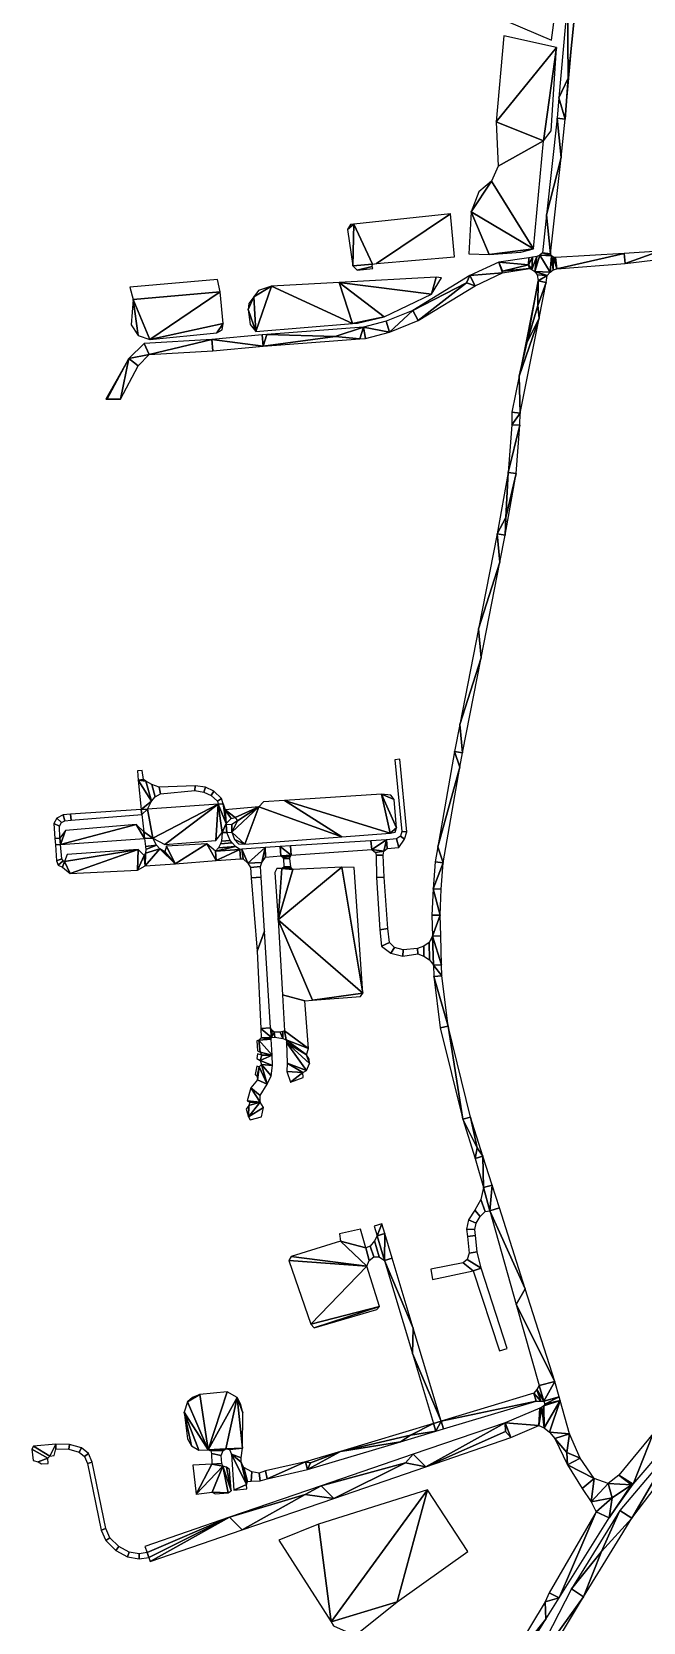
# Model space of a CAD drawing. Extents: x -30359 to 26190, y -30889 to 30041.
# Drawn here: x 896 to 2783, y -8122 to -3211 of the extents above; entities that cross this region are included whole.
import ezdxf

# ---------------------------------------------------------------- set-up
doc = ezdxf.new("R2010")
doc.units = 0

msp = doc.modelspace()

# ---------------------------------------------------------------- linework, layer by layer
at = {"layer": 'mg_to_dxf', "color": 251}
for points in [[(2384, -3020.16), (2362.13, -3178.16), (2500.13, -3237.16), (2524.63, -3050.16)], [(2549.5, -3116.16), (2523, -3415.16), (2551.75, -3354.16)], [(2568.75, -3182.16), (2549.5, -3116.16), (2551.75, -3354.16)], [(2568.75, -3182.16), (2551.75, -3354.16), (2542.25, -3481.16)], [(2329.75, -3489.16), (2329.75, -3489.16), (2515.25, -3260.16), (2353.38, -3224.16)], [(2475.63, -3548.16), (2475.63, -3548.16), (2515.25, -3260.16), (2329.75, -3489.16)], [(2475.63, -3548.16), (2475.63, -3548.16), (2499.38, -3517.16), (2515.25, -3260.16)], [(2551.75, -3354.16), (2523, -3415.16), (2542.25, -3481.16)], [(2542.25, -3481.16), (2523, -3415.16), (2517.38, -3478.16)], [(2517.38, -3478.16), (2485, -3776.16), (2529.5, -3599.16)], [(2542.25, -3481.16), (2517.38, -3478.16), (2529.5, -3599.16)], [(2475.63, -3548.16), (2329.75, -3489.16), (2335.13, -3626.16)], [(2445, -3881.16), (2475.63, -3548.16), (2335.13, -3626.16), (2315, -3672.16)], [(2485, -3776.16), (2497.13, -3897.16), (2529.5, -3599.16)], [(2315, -3672.16), (2315, -3672.16), (2252.25, -3767.16), (2445, -3881.16)], [(2315, -3672.16), (2315, -3672.16), (2275.75, -3705.16), (2252.25, -3767.16)], [(2188.38, -3773.16), (1890.25, -3805.16), (1947.38, -3929.16), (1959.38, -3927.16)], [(1959.38, -3927.16), (2200.88, -3906.16), (2188.38, -3773.16)], [(2308.13, -3899.16), (2308.13, -3899.16), (2252.25, -3767.16), (2244.75, -3897.16)], [(2445, -3881.16), (2445, -3881.16), (2252.25, -3767.16), (2308.13, -3899.16)], [(2485, -3776.16), (2472.25, -3894.16), (2497.13, -3897.16)], [(1886.88, -3934.16), (1886.88, -3934.16), (1890.25, -3805.16), (1870.63, -3821.16)], [(1870.63, -3821.16), (1870.63, -3821.16), (1890.25, -3805.16), (1879.5, -3806.16)], [(1947.38, -3929.16), (1947.38, -3929.16), (1890.25, -3805.16), (1886.88, -3934.16)], [(2247.88, -3964.16), (2348.5, -3955.16), (2337.63, -3922.16)], [(2405.25, -3891.16), (2405.25, -3891.16), (2445, -3881.16), (2308.13, -3899.16)], [(2337.63, -3922.16), (2429, -3931.16), (2429.75, -3909.16)], [(2348.5, -3955.16), (2349.13, -3950.16), (2337.63, -3922.16)], [(2349.13, -3950.16), (2429, -3931.16), (2337.63, -3922.16)], [(2429, -3931.16), (2439.63, -3945.16), (2441.25, -3907.16)], [(2441.25, -3907.16), (2429.75, -3909.16), (2429, -3931.16)], [(2454.5, -3905.16), (2439.63, -3945.16), (2449.13, -3951.16)], [(2441.25, -3907.16), (2439.63, -3945.16), (2454.5, -3905.16)], [(2464, -3901.16), (2449.13, -3951.16), (2496, -3953.16)], [(2464, -3901.16), (2454.5, -3905.16), (2449.13, -3951.16)], [(2472.25, -3894.16), (2464, -3901.16), (2500, -3903.16)], [(2500, -3903.16), (2464, -3901.16), (2496, -3953.16)], [(2497.13, -3897.16), (2472.25, -3894.16), (2500, -3903.16)], [(2496, -3953.16), (2505.63, -3946.16), (2500, -3903.16)], [(2505.63, -3946.16), (2506.75, -3907.16), (2500, -3903.16)], [(2516.75, -3943.16), (2506.75, -3907.16), (2505.63, -3946.16)], [(2512.88, -3908.16), (2506.75, -3907.16), (2516.75, -3943.16)], [(2512.88, -3908.16), (2516.75, -3943.16), (2724.63, -3896.16)], [(2727.88, -3927.16), (2724.63, -3896.16), (2516.75, -3943.16)], [(2833.88, -3888.16), (2724.63, -3896.16), (2727.88, -3927.16)], [(2838.88, -3913.16), (2833.88, -3888.16), (2727.88, -3927.16)], [(1476.88, -4014.16), (1469.13, -3976.16), (1198.25, -4000.16), (1208.5, -4038.16)], [(1845, -3985.16), (1845, -3985.16), (2129.25, -4021.16), (2144.38, -3969.16)], [(1946.5, -3936.16), (1947.38, -3929.16), (1886.88, -3934.16), (1899.63, -3947.16)], [(1899.63, -3947.16), (1949, -3942.16), (1946.5, -3936.16)], [(2072.5, -4072.16), (2238.13, -3986.16), (2247.88, -3964.16)], [(2144.38, -3969.16), (2144.38, -3969.16), (2129.25, -4021.16), (2160.38, -3971.16)], [(2238.13, -3986.16), (2264.63, -3995.16), (2247.88, -3964.16)], [(2264.63, -3995.16), (2348.5, -3955.16), (2247.88, -3964.16)], [(2348.5, -3955.16), (2432.13, -3942.16), (2349.13, -3950.16)], [(2349.13, -3950.16), (2432.13, -3942.16), (2429, -3931.16)], [(2429, -3931.16), (2432.13, -3942.16), (2439.63, -3945.16)], [(2496, -3953.16), (2449.13, -3951.16), (2487, -3964.16)], [(2449.13, -3951.16), (2455.63, -3962.16), (2487, -3964.16)], [(2487, -3964.16), (2455.63, -3962.16), (2459.38, -3980.16)], [(2487, -3964.16), (2459.38, -3980.16), (2484, -3985.16)], [(1476.88, -4014.16), (1476.88, -4014.16), (1208.5, -4038.16), (1260, -4161.16)], [(1476.88, -4014.16), (1476.88, -4014.16), (1260, -4161.16), (1486.88, -4112.16)], [(1586.88, -4136.16), (1586.88, -4136.16), (1635.25, -3997.16), (1580.75, -4029.16)], [(1580.75, -4029.16), (1580.75, -4029.16), (1635.25, -3997.16), (1595.88, -4010.16)], [(1885.75, -4112.16), (1885.75, -4112.16), (1635.25, -3997.16), (1586.88, -4136.16)], [(1845, -3985.16), (1845, -3985.16), (1635.25, -3997.16), (1885.75, -4112.16)], [(1845, -3985.16), (1845, -3985.16), (1983, -4091.16), (2129.25, -4021.16)], [(1885.75, -4112.16), (1885.75, -4112.16), (1983, -4091.16), (1845, -3985.16)], [(2072.5, -4072.16), (2088.38, -4103.16), (2238.13, -3986.16)], [(2238.13, -3986.16), (2088.38, -4103.16), (2264.63, -3995.16)], [(2459.38, -3980.16), (2400.5, -4274.16), (2423.5, -4171.16)], [(2459.38, -3980.16), (2423.5, -4171.16), (2458.38, -4056.16)], [(2459.38, -3980.16), (2458.38, -4056.16), (2484, -3985.16)], [(2484, -3985.16), (2458.38, -4056.16), (2462, -4095.16)], [(1208.5, -4038.16), (1208.5, -4038.16), (1202.13, -4116.16), (1223.75, -4149.16)], [(1208.5, -4038.16), (1208.5, -4038.16), (1223.75, -4149.16), (1260, -4161.16)], [(1586.88, -4136.16), (1586.88, -4136.16), (1580.75, -4029.16), (1563.63, -4069.16)], [(1563.63, -4069.16), (1563.63, -4069.16), (1580.75, -4029.16), (1565.75, -4050.16)], [(1569.63, -4115.16), (1569.63, -4115.16), (1586.88, -4136.16), (1563.63, -4069.16)], [(1989.5, -4105.16), (2000.38, -4139.16), (2072.5, -4072.16)], [(2000.38, -4139.16), (2088.38, -4103.16), (2072.5, -4072.16)], [(2458.38, -4056.16), (2423.5, -4171.16), (2462, -4095.16)], [(1486.88, -4112.16), (1486.88, -4112.16), (1260, -4161.16), (1466.75, -4141.16)], [(1486.88, -4112.16), (1486.88, -4112.16), (1466.75, -4141.16), (1483.13, -4131.16)], [(1919.88, -4123.16), (1620.88, -4146.16), (1831.75, -4152.16)], [(1919.88, -4123.16), (1831.75, -4152.16), (1908.75, -4159.16)], [(1885.75, -4112.16), (1885.75, -4112.16), (1901, -4111.16), (1983, -4091.16)], [(1925.5, -4158.16), (1919.88, -4123.16), (1908.75, -4159.16)], [(1919.88, -4123.16), (2000.38, -4139.16), (1989.5, -4105.16)], [(1919.88, -4123.16), (1925.5, -4158.16), (2000.38, -4139.16)], [(2423.5, -4171.16), (2400.5, -4274.16), (2462, -4095.16)], [(2400.5, -4274.16), (2403.13, -4389.16), (2462, -4095.16)], [(1195.5, -4220.16), (1258.13, -4208.16), (1243, -4174.16)], [(1258.13, -4208.16), (1451.25, -4161.16), (1243, -4174.16)], [(1451.25, -4161.16), (1258.13, -4208.16), (1454, -4196.16)], [(1609.75, -4182.16), (1606.75, -4147.16), (1451.25, -4161.16)], [(1451.25, -4161.16), (1454, -4196.16), (1609.75, -4182.16)], [(1620.88, -4146.16), (1606.75, -4147.16), (1609.75, -4182.16)], [(1831.75, -4152.16), (1620.88, -4146.16), (1609.75, -4182.16)], [(1908.75, -4159.16), (1831.75, -4152.16), (1609.75, -4182.16)], [(1124.13, -4345.16), (1128.75, -4344.16), (1195.5, -4220.16)], [(1128.75, -4344.16), (1169.38, -4345.16), (1195.5, -4220.16)], [(1195.5, -4220.16), (1169.38, -4345.16), (1224, -4242.16)], [(1195.5, -4220.16), (1224, -4242.16), (1258.13, -4208.16)], [(2400.5, -4274.16), (2378.13, -4386.16), (2403.13, -4389.16)], [(1124.13, -4345.16), (1169.38, -4345.16), (1128.75, -4344.16)], [(2378.13, -4386.16), (2377.63, -4425.16), (2403.13, -4389.16)], [(2377.63, -4425.16), (2402.63, -4426.16), (2403.13, -4389.16)], [(2377.63, -4425.16), (2366.38, -4572.16), (2402.63, -4426.16)], [(2391.25, -4575.16), (2402.63, -4426.16), (2366.38, -4572.16)], [(2358.63, -4711.16), (2366.38, -4572.16), (2332.5, -4761.16)], [(2357.13, -4765.16), (2391.25, -4575.16), (2358.63, -4711.16)], [(2391.25, -4575.16), (2366.38, -4572.16), (2358.63, -4711.16)], [(2357.13, -4765.16), (2358.63, -4711.16), (2332.5, -4761.16)], [(2332.5, -4761.16), (2274.75, -5055.16), (2340.5, -4849.16)], [(2357.13, -4765.16), (2332.5, -4761.16), (2340.5, -4849.16)], [(2274.75, -5055.16), (2282.75, -5144.16), (2340.5, -4849.16)], [(2216.88, -5350.16), (2282.75, -5144.16), (2274.75, -5055.16)], [(2282.75, -5144.16), (2216.88, -5350.16), (2225, -5438.16)], [(2225, -5438.16), (2216.88, -5350.16), (2200.5, -5433.16)], [(2217.38, -5482.16), (2200.5, -5433.16), (2149, -5728.16)], [(2200.5, -5433.16), (2217.38, -5482.16), (2225, -5438.16)], [(1221.45, -5493.18), (1224.38, -5522.16), (1240.38, -5520.16), (1236.63, -5492.16)], [(2038, -5680.16), (2053.25, -5681.16), (2031.88, -5457.16), (2016.88, -5459.16)], [(2149, -5728.16), (2165.88, -5777.16), (2217.38, -5482.16)], [(1247.63, -5525.16), (1247.63, -5525.16), (1240.38, -5520.16), (1224.38, -5522.16)], [(1265, -5587.16), (1265, -5587.16), (1224.38, -5522.16), (1233.25, -5612.16)], [(1247.63, -5525.16), (1247.63, -5525.16), (1224.38, -5522.16), (1265, -5587.16)], [(1266.63, -5535.16), (1247.63, -5525.16), (1265, -5587.16), (1276.5, -5573.16)], [(1276.5, -5573.16), (1292.5, -5564.16), (1289, -5544.16), (1266.63, -5535.16)], [(1399.38, -5554.16), (1400.25, -5539.16), (1289, -5544.16), (1292.5, -5564.16)], [(1427.13, -5559.16), (1431.5, -5544.16), (1400.25, -5539.16), (1399.38, -5554.16)], [(1449.25, -5569.16), (1457.75, -5556.16), (1431.5, -5544.16), (1427.13, -5559.16)], [(1265, -5587.16), (1265, -5587.16), (1233.25, -5612.16), (1253.13, -5611.16)], [(1471, -5596.16), (1471, -5596.16), (1253.13, -5611.16), (1268.88, -5701.16)], [(1471, -5596.16), (1471, -5596.16), (1268.88, -5701.16), (1306.25, -5721.16)], [(1464, -5708.16), (1464, -5708.16), (1471, -5596.16), (1306.25, -5721.16)], [(1468.5, -5587.16), (1481.75, -5579.16), (1457.75, -5556.16), (1449.25, -5569.16)], [(1483.13, -5684.16), (1483.13, -5684.16), (1471, -5596.16), (1464, -5708.16)], [(1468.5, -5587.16), (1471, -5596.16), (1486.38, -5595.16), (1481.75, -5579.16)], [(1495.75, -5656.16), (1495.75, -5656.16), (1486.38, -5595.16), (1471, -5596.16)], [(1495.75, -5656.16), (1495.75, -5656.16), (1471, -5596.16), (1483.13, -5684.16)], [(1492.13, -5614.16), (1492.13, -5614.16), (1486.38, -5595.16), (1495.75, -5656.16)], [(1492.13, -5614.16), (1492.13, -5614.16), (1490.75, -5609.16), (1486.38, -5595.16)], [(1852.5, -5697.16), (1675.5, -5585.16), (1611, -5589.16), (1596.75, -5604.16)], [(1675.5, -5585.16), (1675.5, -5585.16), (2002.38, -5686.16), (1974.75, -5565.16)], [(1852.5, -5697.16), (1852.5, -5697.16), (2002.38, -5686.16), (1675.5, -5585.16)], [(1974.75, -5565.16), (1974.75, -5565.16), (2014.25, -5582.16), (2003.63, -5568.16)], [(1974.75, -5565.16), (1974.75, -5565.16), (2021.5, -5669.16), (2014.25, -5582.16)], [(1974.75, -5565.16), (1974.75, -5565.16), (2002.38, -5686.16), (2021.5, -5669.16)], [(964.13, -5656.16), (980.88, -5664.16), (987, -5653.16), (973.38, -5639.16)], [(992.75, -5629.16), (973.38, -5639.16), (987, -5653.16), (997.38, -5647.16)], [(997.38, -5647.16), (1016.63, -5645.16), (1015.13, -5627.16), (992.75, -5629.16)], [(1016.63, -5645.16), (1235.13, -5628.16), (1233.25, -5612.16), (1015.13, -5627.16)], [(1253.13, -5611.16), (1233.25, -5612.16), (1235.13, -5628.16)], [(1253.13, -5611.16), (1235.13, -5628.16), (1241.25, -5681.16), (1268.88, -5701.16)], [(1492.13, -5614.16), (1523.5, -5637.16), (1596.75, -5604.16)], [(1510.88, -5640.16), (1492.13, -5614.16), (1495.75, -5656.16)], [(1523.5, -5637.16), (1492.13, -5614.16), (1510.88, -5640.16)], [(1596.75, -5604.16), (1596.75, -5604.16), (1513.5, -5682.16), (1553.5, -5720.16)], [(1596.75, -5604.16), (1596.75, -5604.16), (1530.38, -5648.16), (1513.5, -5682.16)], [(1523.5, -5637.16), (1530.38, -5648.16), (1596.75, -5604.16)], [(1553.5, -5720.16), (1852.5, -5697.16), (1596.75, -5604.16)], [(967.13, -5702.16), (982.63, -5701.16), (980.88, -5664.16), (964.13, -5656.16)], [(984.25, -5721.16), (984.25, -5721.16), (999.38, -5677.16), (982.63, -5701.16)], [(984.25, -5721.16), (984.25, -5721.16), (1217.63, -5659.16), (999.38, -5677.16)], [(1243.75, -5702.16), (1243.75, -5702.16), (1217.63, -5659.16), (984.25, -5721.16)], [(1243.75, -5702.16), (1243.75, -5702.16), (1241.25, -5681.16), (1217.63, -5659.16)], [(1268.88, -5701.16), (1241.25, -5681.16), (1243.75, -5702.16)], [(1481.5, -5710.16), (1508.13, -5708.16), (1498.13, -5683.16), (1483.13, -5684.16)], [(1483.13, -5684.16), (1498.13, -5683.16), (1496.13, -5660.16), (1495.75, -5656.16)], [(1513.5, -5682.16), (1512.75, -5659.16), (1496.13, -5660.16), (1498.13, -5683.16)], [(1513.5, -5682.16), (1530.38, -5648.16), (1512.75, -5659.16)], [(1553.5, -5720.16), (1553.5, -5720.16), (1513.5, -5682.16), (1521.63, -5705.16)], [(2021.5, -5669.16), (2021.5, -5669.16), (2002.38, -5686.16), (2017.63, -5682.16)], [(2022, -5703.16), (2028.38, -5730.16), (2046.38, -5704.16), (2033.5, -5695.16)], [(2033.5, -5695.16), (2046.38, -5704.16), (2053.25, -5681.16), (2038, -5680.16)], [(982.63, -5701.16), (967.13, -5702.16), (968.63, -5722.16), (984.25, -5721.16)], [(988, -5765.16), (984.25, -5721.16), (968.63, -5722.16), (972.13, -5771.16)], [(996.63, -5773.16), (996.63, -5773.16), (1224.5, -5736.16), (1005.25, -5751.16)], [(1014, -5810.16), (1014, -5810.16), (1224.5, -5736.16), (996.63, -5773.16)], [(1014, -5810.16), (1014, -5810.16), (1221.63, -5800.16), (1224.5, -5736.16)], [(1221.63, -5800.16), (1221.63, -5800.16), (1243, -5755.16), (1224.5, -5736.16)], [(1246.75, -5727.16), (1280.38, -5723.16), (1268.88, -5701.16), (1243.75, -5702.16)], [(1290.63, -5734.16), (1290.63, -5734.16), (1245.63, -5786.16), (1338.5, -5780.16)], [(1246.88, -5747.16), (1246.88, -5747.16), (1245.63, -5786.16), (1290.63, -5734.16)], [(1246.75, -5727.16), (1247.75, -5736.16), (1280.38, -5723.16)], [(1290.63, -5734.16), (1280.38, -5723.16), (1247.75, -5736.16), (1246.88, -5747.16)], [(1290.63, -5734.16), (1290.63, -5734.16), (1338.5, -5780.16), (1306.25, -5743.16)], [(1338.5, -5780.16), (1338.5, -5780.16), (1311.75, -5726.16), (1306.25, -5743.16)], [(1338.5, -5780.16), (1338.5, -5780.16), (1436.13, -5718.16), (1311.75, -5726.16)], [(1464.88, -5770.16), (1464.88, -5770.16), (1436.13, -5718.16), (1338.5, -5780.16)], [(1464.88, -5770.16), (1464.88, -5770.16), (1462.25, -5741.16), (1436.13, -5718.16)], [(1525, -5727.16), (1525, -5727.16), (1462.25, -5741.16), (1537.75, -5736.16)], [(1525, -5727.16), (1525, -5727.16), (1471.63, -5731.16), (1462.25, -5741.16)], [(1537.75, -5736.16), (1537.75, -5736.16), (1462.25, -5741.16), (1464.88, -5770.16)], [(1537.75, -5736.16), (1537.75, -5736.16), (1464.88, -5770.16), (1540.38, -5765.16)], [(1471.63, -5731.16), (1525, -5727.16), (1514.63, -5715.16), (1478.13, -5718.16)], [(1478.13, -5718.16), (1514.63, -5715.16), (1508.13, -5708.16), (1481.5, -5710.16)], [(1553.5, -5720.16), (1553.5, -5720.16), (1521.63, -5705.16), (1533.88, -5718.16)], [(1540.38, -5765.16), (1547.75, -5765.16), (1544.38, -5735.16), (1537.75, -5736.16)], [(1562.75, -5778.16), (1562.75, -5778.16), (1616.5, -5730.16), (1544.38, -5735.16)], [(1562.75, -5778.16), (1562.75, -5778.16), (1544.38, -5735.16), (1547.75, -5765.16)], [(1606, -5776.16), (1606, -5776.16), (1616.5, -5730.16), (1562.75, -5778.16)], [(1606, -5776.16), (1606, -5776.16), (1617.38, -5760.16), (1616.5, -5730.16)], [(1664.5, -5756.16), (1662.13, -5727.16), (1616.5, -5730.16), (1617.38, -5760.16)], [(1662.13, -5727.16), (1662.13, -5727.16), (1696.38, -5754.16), (1693.88, -5725.16)], [(1664.5, -5756.16), (1664.5, -5756.16), (1696.38, -5754.16), (1662.13, -5727.16)], [(1945.5, -5736.16), (1942.5, -5709.16), (1693.88, -5725.16), (1696.38, -5754.16)], [(1945.5, -5736.16), (1945.5, -5736.16), (1990.38, -5706.16), (1942.5, -5709.16)], [(1982.75, -5741.16), (1982.75, -5741.16), (1990.38, -5706.16), (1945.5, -5736.16)], [(1956.75, -5745.16), (1982.75, -5741.16), (1945.5, -5736.16)], [(1980, -5753.16), (1982.75, -5741.16), (1956.75, -5745.16), (1959.25, -5754.16)], [(1982.75, -5741.16), (1982.75, -5741.16), (1992.25, -5733.16), (1990.38, -5706.16)], [(2022, -5703.16), (1990.38, -5706.16), (1992.25, -5733.16), (2028.38, -5730.16)], [(2141, -5774.16), (2165.88, -5777.16), (2149, -5728.16)], [(992.25, -5771.16), (988, -5765.16), (972.13, -5771.16), (977.5, -5784.16)], [(992.25, -5771.16), (977.5, -5784.16), (990.63, -5791.16), (996.63, -5773.16)], [(1014, -5810.16), (996.63, -5773.16), (990.63, -5791.16)], [(1221.63, -5800.16), (1221.63, -5800.16), (1245.63, -5786.16), (1243, -5755.16)], [(1246.88, -5747.16), (1246.88, -5747.16), (1243, -5755.16), (1245.63, -5786.16)], [(1562.75, -5778.16), (1570.38, -5792.16), (1601.63, -5789.16), (1606, -5776.16)], [(1603.63, -5821.16), (1601.63, -5789.16), (1570.38, -5792.16), (1573.25, -5823.16)], [(1701.63, -5798.16), (1701.63, -5798.16), (1656.5, -5953.16), (1852.63, -5791.16)], [(1656.5, -5953.16), (1656.5, -5953.16), (1917.25, -6180.16), (1852.63, -5791.16)], [(1664.5, -5756.16), (1664.5, -5756.16), (1670.63, -5760.16), (1696.38, -5754.16)], [(1701.63, -5798.16), (1697.5, -5794.16), (1673, -5792.16), (1667.75, -5795.16)], [(1693, -5759.16), (1696.38, -5754.16), (1670.63, -5760.16), (1671.25, -5761.16)], [(1672.38, -5765.16), (1671.25, -5761.16), (1670.63, -5760.16)], [(1692.13, -5764.16), (1693, -5759.16), (1671.25, -5761.16), (1672.38, -5765.16)], [(1692.13, -5764.16), (1672.38, -5765.16), (1674, -5788.16), (1695, -5790.16)], [(1695, -5790.16), (1674, -5788.16), (1673, -5792.16), (1697.5, -5794.16)], [(1852.63, -5791.16), (1852.63, -5791.16), (1917.25, -6180.16), (1891.13, -5792.16)], [(1959.25, -5754.16), (1959.75, -5822.16), (1983.75, -5821.16), (1980, -5753.16)], [(2141, -5774.16), (2134.38, -5857.16), (2165.88, -5777.16)], [(2165.88, -5777.16), (2134.38, -5857.16), (2159.38, -5858.16)], [(1573.25, -5823.16), (1591.63, -6050.16), (1614, -5988.16), (1603.63, -5821.16)], [(1667.75, -5795.16), (1651.88, -5795.16), (1646.25, -5807.16), (1656.5, -5953.16)], [(1701.63, -5798.16), (1667.75, -5795.16), (1656.5, -5953.16)], [(1959.75, -5822.16), (1970.25, -5984.16), (1995, -5980.16), (1983.75, -5821.16)], [(2134.38, -5857.16), (2131.13, -5939.16), (2156.13, -5939.16)], [(2134.38, -5857.16), (2156.13, -5939.16), (2159.38, -5858.16)], [(2133.13, -6004.16), (2156.13, -5939.16), (2131.13, -5939.16)], [(2156.13, -5939.16), (2133.13, -6004.16), (2158.13, -6003.16)], [(1591.63, -6050.16), (1602.25, -6289.16), (1632.63, -6287.16), (1614, -5988.16)], [(1656.5, -5953.16), (1656.5, -5953.16), (1762.14, -6201.37), (1917.25, -6180.16)], [(1656.5, -5953.16), (1669.75, -6185.16), (1738.5, -6203.16), (1762.14, -6201.37)], [(2000.13, -6023.16), (1995, -5980.16), (1970.25, -5984.16), (1975.38, -6035.16)], [(2003.88, -6056.16), (2015.63, -6039.16), (2000.13, -6023.16), (1975.38, -6035.16)], [(2015.63, -6039.16), (2003.88, -6056.16), (2041.38, -6065.16), (2041.88, -6046.16)], [(2105.88, -6035.16), (2086.63, -6042.16), (2087.38, -6058.16), (2106, -6065.16)], [(2123.63, -6077.16), (2122.13, -6023.16), (2105.88, -6035.16), (2106, -6065.16)], [(2136, -6093.16), (2133.13, -6004.16), (2122.13, -6023.16), (2123.63, -6077.16)], [(2161, -6092.16), (2158.13, -6003.16), (2133.13, -6004.16)], [(2133.13, -6004.16), (2136, -6093.16), (2161, -6092.16)], [(2041.88, -6046.16), (2041.38, -6065.16), (2087.38, -6058.16), (2086.63, -6042.16)], [(2162, -6126.16), (2161, -6092.16), (2136, -6093.16)], [(2136, -6093.16), (2137.13, -6128.16), (2162, -6126.16)], [(2137.13, -6128.16), (2181.25, -6282.16), (2162, -6126.16)], [(2137.13, -6128.16), (2156.5, -6287.16), (2181.25, -6282.16)], [(1676.25, -6296.16), (1750.13, -6350.16), (1738.5, -6203.16), (1669.75, -6185.16)], [(1917.25, -6180.16), (1917.25, -6180.16), (1762.14, -6201.37), (1910, -6190.16)], [(2156.5, -6287.16), (2226.25, -6569.16), (2181.25, -6282.16)], [(2250.38, -6563.16), (2181.25, -6282.16), (2226.25, -6569.16)], [(1592.11, -6358.16), (1601.13, -6362.16), (1596.88, -6325.16), (1590.36, -6327.16)], [(1634.75, -6322.16), (1634.75, -6322.16), (1603.63, -6318.16), (1596.88, -6325.16)], [(1634.75, -6322.16), (1634.75, -6322.16), (1596.88, -6325.16), (1637.88, -6371.16)], [(1637.88, -6371.16), (1637.88, -6371.16), (1596.88, -6325.16), (1601.13, -6362.16)], [(1632.63, -6287.16), (1632.63, -6287.16), (1602.25, -6289.16), (1635.36, -6316.7)], [(1602.25, -6289.16), (1602.25, -6289.16), (1603.63, -6318.16), (1635.36, -6316.7)], [(1635.36, -6316.7), (1635.36, -6316.7), (1603.63, -6318.16), (1634.75, -6322.16)], [(1632.63, -6287.16), (1632.63, -6287.16), (1635.36, -6316.7), (1637.75, -6295.16)], [(1637.75, -6295.16), (1635.36, -6316.7), (1635.36, -6316.7), (1643.5, -6300.16)], [(1643.5, -6300.16), (1635.36, -6316.7), (1646.13, -6316.16)], [(1646.13, -6316.16), (1671, -6320.16), (1662.63, -6300.16), (1643.5, -6300.16)], [(1670.25, -6298.16), (1662.63, -6300.16), (1671, -6320.16)], [(1676.25, -6296.16), (1670.25, -6298.16), (1671, -6320.16), (1680.74, -6323.65)], [(1680.74, -6323.65), (1680.74, -6323.65), (1750.13, -6350.16), (1676.25, -6296.16)], [(1680.74, -6323.65), (1680.74, -6323.65), (1743.5, -6370.16), (1750.13, -6350.16)], [(1680.74, -6323.65), (1680.74, -6323.65), (1682.13, -6332.16), (1743.5, -6370.16)], [(1682.13, -6332.16), (1682.13, -6332.16), (1752.88, -6397.16), (1743.5, -6370.16)], [(1682.13, -6332.16), (1682.13, -6332.16), (1744, -6418.16), (1752.88, -6397.16)], [(1683.88, -6396.16), (1683.88, -6396.16), (1744, -6418.16), (1682.13, -6332.16)], [(1590.63, -6381.16), (1600.88, -6388.16), (1606.25, -6371.16), (1592.63, -6367.16)], [(1637.88, -6371.16), (1637.88, -6371.16), (1600.88, -6388.16), (1639.13, -6403.16)], [(1637.88, -6371.16), (1637.88, -6371.16), (1606.25, -6371.16), (1600.88, -6388.16)], [(1601.13, -6362.16), (1606.25, -6371.16), (1637.88, -6371.16)], [(1743.5, -6370.16), (1743.5, -6370.16), (1752.88, -6397.16), (1751.63, -6383.16)], [(1585.38, -6431.16), (1591, -6437.16), (1598, -6407.16), (1590, -6405.16)], [(1592.88, -6447.16), (1592.88, -6447.16), (1598, -6407.16), (1591, -6437.16)], [(1622.13, -6461.16), (1622.13, -6461.16), (1598, -6407.16), (1592.88, -6447.16)], [(1622.13, -6461.16), (1622.13, -6461.16), (1605, -6400.16), (1598, -6407.16)], [(1639.13, -6403.16), (1639.13, -6403.16), (1600.88, -6388.16), (1605, -6400.16)], [(1635, -6435.16), (1635, -6435.16), (1605, -6400.16), (1622.13, -6461.16)], [(1635, -6435.16), (1635, -6435.16), (1639.13, -6403.16), (1605, -6400.16)], [(1682.75, -6422.16), (1682.75, -6422.16), (1731.88, -6425.16), (1683.88, -6396.16)], [(1694.38, -6454.16), (1694.38, -6454.16), (1731.88, -6425.16), (1682.75, -6422.16)], [(1683.88, -6396.16), (1683.88, -6396.16), (1731.88, -6425.16), (1744, -6418.16)], [(1694.38, -6454.16), (1694.38, -6454.16), (1733.25, -6440.16), (1731.88, -6425.16)], [(1561, -6512.16), (1561, -6512.16), (1600.5, -6516.16), (1571.63, -6472.16)], [(1592.88, -6447.16), (1571.63, -6472.16), (1600.88, -6496.16), (1622.13, -6461.16)], [(1571.63, -6472.16), (1571.63, -6472.16), (1600.5, -6516.16), (1600.88, -6496.16)], [(1565.75, -6527.16), (1565.75, -6527.16), (1557.63, -6538.16), (1565, -6562.16)], [(1561, -6512.16), (1561, -6512.16), (1569, -6516.16), (1600.5, -6516.16)], [(1600.5, -6516.16), (1600.5, -6516.16), (1565, -6562.16), (1610.5, -6533.16)], [(1565.75, -6527.16), (1565.75, -6527.16), (1565, -6562.16), (1600.5, -6516.16)], [(1569, -6516.16), (1565.75, -6527.16), (1600.5, -6516.16)], [(1565, -6562.16), (1569.75, -6571.16), (1604.5, -6562.16), (1610.5, -6533.16)], [(2271, -6657.16), (2250.38, -6563.16), (2226.25, -6569.16)], [(2271, -6657.16), (2226.25, -6569.16), (2264.13, -6690.16)], [(2288, -6683.16), (2250.38, -6563.16), (2271, -6657.16)], [(2288, -6683.16), (2271, -6657.16), (2264.13, -6690.16)], [(2264.13, -6690.16), (2289.75, -6780.16), (2288, -6683.16)], [(2289.75, -6780.16), (2316.75, -6773.16), (2288, -6683.16)], [(2289.75, -6780.16), (2309.75, -6852.16), (2316.75, -6773.16)], [(2339.13, -6843.16), (2316.75, -6773.16), (2309.75, -6852.16)], [(2280.13, -6869.16), (2295.38, -6854.16), (2282.25, -6817.16), (2263.63, -6850.16)], [(2295.38, -6854.16), (2309.75, -6852.16), (2289.75, -6780.16), (2282.25, -6817.16)], [(2267.63, -6890.16), (2280.13, -6869.16), (2263.63, -6850.16), (2244.25, -6880.16)], [(2309.75, -6852.16), (2419, -7093.16), (2339.13, -6843.16)], [(2419, -7093.16), (2309.75, -6852.16), (2391.38, -7141.16)], [(1926.5, -6966.16), (1910.25, -6908.16), (1845.63, -6923.16), (1849.13, -6945.16)], [(1952.63, -6899.16), (1961.5, -6929.16), (1976.63, -6892.16)], [(1961.5, -6929.16), (1985.5, -6922.16), (1976.63, -6892.16)], [(1985.5, -6922.16), (1961.5, -6929.16), (1984.13, -7005.16)], [(2008.25, -6998.16), (1985.5, -6922.16), (1984.13, -7005.16)], [(2263.13, -6909.16), (2267.63, -6890.16), (2244.25, -6880.16), (2237.75, -6908.16)], [(2265.5, -6928.16), (2263.13, -6909.16), (2237.75, -6908.16), (2240.75, -6931.16)], [(1849.13, -6945.16), (1849.13, -6945.16), (1696.63, -6993.16), (1930, -7023.16)], [(1849.13, -6945.16), (1930, -7023.16), (1937, -7005.16), (1926.5, -6966.16)], [(1937, -7005.16), (1951.13, -6994.16), (1940.25, -6961.16), (1926.5, -6966.16)], [(1951.13, -6994.16), (1968.38, -6994.16), (1953.5, -6944.16), (1940.25, -6961.16)], [(1968.38, -6994.16), (1984.13, -7005.16), (1961.5, -6929.16), (1953.5, -6944.16)], [(2271, -6978.16), (2265.5, -6928.16), (2240.75, -6931.16), (2246.25, -6982.16)], [(1689, -7005.16), (1689, -7005.16), (1930, -7023.16), (1696.63, -6993.16)], [(1757.5, -7202.16), (1757.5, -7202.16), (1930, -7023.16), (1689, -7005.16)], [(2008.25, -6998.16), (1984.13, -7005.16), (2073.13, -7214.16)], [(2070.5, -7292.16), (2073.13, -7214.16), (1984.13, -7005.16)], [(2227.13, -7012.16), (2127.75, -7032.16), (2132.25, -7064.16), (2258.38, -7037.16)], [(2282.5, -7029.16), (2239.63, -7002.16), (2227.13, -7012.16), (2258.38, -7037.16)], [(2282.5, -7029.16), (2271, -6978.16), (2246.25, -6982.16), (2239.63, -7002.16)], [(1930, -7023.16), (1930, -7023.16), (1757.5, -7202.16), (1969, -7147.16)], [(2258.38, -7037.16), (2339.75, -7284.16), (2363.5, -7277.16), (2282.5, -7029.16)], [(2419, -7093.16), (2391.38, -7141.16), (2510.13, -7379.16)], [(1969, -7147.16), (1969, -7147.16), (1757.5, -7202.16), (1767, -7213.16)], [(1969, -7147.16), (1969, -7147.16), (1767, -7213.16), (1960.88, -7156.16)], [(2391.38, -7141.16), (2462.25, -7391.16), (2510.13, -7379.16)], [(2159.38, -7501.16), (2073.13, -7214.16), (2070.5, -7292.16)], [(2070.5, -7292.16), (2135.38, -7508.16), (2159.38, -7501.16)], [(1498.75, -7411.16), (1498.75, -7411.16), (1414, -7419.16), (1440.25, -7590.16)], [(1529.13, -7428.16), (1529.13, -7428.16), (1498.75, -7411.16), (1440.25, -7590.16)], [(2453.13, -7439.16), (2446, -7415.16), (2159.38, -7501.16)], [(2467.5, -7440.16), (2454.38, -7403.16), (2446, -7415.16)], [(2453.13, -7439.16), (2467.5, -7440.16), (2446, -7415.16)], [(2454.38, -7403.16), (2476.63, -7440.16), (2462.25, -7391.16)], [(2454.38, -7403.16), (2467.5, -7440.16), (2476.63, -7440.16)], [(2476.63, -7440.16), (2510.13, -7379.16), (2462.25, -7391.16)], [(2510.13, -7379.16), (2476.63, -7440.16), (2523.38, -7426.16)], [(1440.25, -7590.16), (1440.25, -7590.16), (1376.63, -7442.16), (1366.5, -7473.16)], [(1440.25, -7590.16), (1440.25, -7590.16), (1414, -7419.16), (1376.63, -7442.16)], [(1376.63, -7442.16), (1376.63, -7442.16), (1414, -7419.16), (1392.25, -7428.16)], [(1529.13, -7428.16), (1529.13, -7428.16), (1440.25, -7590.16), (1495.13, -7587.16)], [(1495.13, -7587.16), (1495.13, -7587.16), (1546, -7585.16), (1529.13, -7428.16)], [(1529.13, -7428.16), (1529.13, -7428.16), (1546.75, -7476.16), (1540.75, -7450.16)], [(1529.13, -7428.16), (1529.13, -7428.16), (1546, -7585.16), (1546.75, -7476.16)], [(2453.13, -7439.16), (2159.38, -7501.16), (2166.5, -7525.16)], [(2356.63, -7506.16), (2461.38, -7515.16), (2464, -7461.16)], [(2461.38, -7515.16), (2470.13, -7458.16), (2464, -7461.16)], [(2461.38, -7515.16), (2477, -7522.16), (2470.13, -7458.16)], [(2470.13, -7458.16), (2477, -7522.16), (2476.13, -7454.16)], [(2477, -7522.16), (2526.5, -7437.16), (2476.13, -7454.16)], [(2476.13, -7454.16), (2526.5, -7437.16), (2479.25, -7449.16)], [(2476.63, -7440.16), (2479.25, -7449.16), (2523.38, -7426.16)], [(2477, -7522.16), (2493.63, -7535.16), (2526.5, -7437.16)], [(2479.25, -7449.16), (2526.5, -7437.16), (2523.38, -7426.16)], [(2493.63, -7535.16), (2555.63, -7540.16), (2526.5, -7437.16)], [(1389, -7577.16), (1389, -7577.16), (1366.5, -7473.16), (1376.25, -7556.16)], [(1411, -7591.16), (1411, -7591.16), (1366.5, -7473.16), (1389, -7577.16)], [(1411, -7591.16), (1411, -7591.16), (1440.25, -7590.16), (1366.5, -7473.16)], [(1848.25, -7595.16), (2065.13, -7544.16), (2135.38, -7508.16)], [(2142.63, -7532.16), (2135.38, -7508.16), (2065.13, -7544.16)], [(2356.63, -7506.16), (2073, -7603.16), (2111.75, -7642.16)], [(2358.13, -7533.16), (2356.63, -7506.16), (2111.75, -7642.16)], [(2159.38, -7501.16), (2135.38, -7508.16), (2142.63, -7532.16)], [(2166.5, -7525.16), (2159.38, -7501.16), (2142.63, -7532.16)], [(2374.63, -7552.16), (2356.63, -7506.16), (2358.13, -7533.16)], [(2461.38, -7515.16), (2356.63, -7506.16), (2374.63, -7552.16)], [(1848.25, -7595.16), (2034.38, -7565.16), (2065.13, -7544.16)], [(2065.13, -7544.16), (2034.38, -7565.16), (2142.63, -7532.16)], [(2374.63, -7552.16), (2358.13, -7533.16), (2111.75, -7642.16)], [(2510.63, -7555.16), (2555.63, -7540.16), (2493.63, -7535.16)], [(2510.63, -7555.16), (2547.38, -7598.16), (2555.63, -7540.16)], [(2510.63, -7555.16), (2549.25, -7636.16), (2547.38, -7598.16)], [(2547.38, -7598.16), (2589.13, -7615.16), (2555.63, -7540.16)], [(2708.38, -7668.16), (2751.88, -7696.16), (2814.5, -7539.16)], [(2751.88, -7696.16), (2856.25, -7574.16), (2814.5, -7539.16)], [(945.25, -7616.16), (951.63, -7609.16), (900.5, -7578.16), (895.63, -7588.16)], [(895.63, -7588.16), (900.13, -7623.16), (915, -7627.16), (945.25, -7616.16)], [(951.63, -7609.16), (970.13, -7572.16), (900.5, -7578.16)], [(951.63, -7609.16), (964.25, -7607.16), (969.75, -7587.16), (970.13, -7572.16)], [(970.13, -7572.16), (969.75, -7587.16), (1010.13, -7588.16), (1012.38, -7573.16)], [(1042, -7597.16), (1048.88, -7584.16), (1012.38, -7573.16), (1010.13, -7588.16)], [(1058.5, -7610.16), (1071, -7601.16), (1048.88, -7584.16), (1042, -7597.16)], [(1081.5, -7628.16), (1071, -7601.16), (1058.5, -7610.16), (1067.13, -7632.16)], [(1495.13, -7587.16), (1495.13, -7587.16), (1440.25, -7590.16), (1448.13, -7593.16)], [(1495.13, -7587.16), (1495.13, -7587.16), (1448.13, -7593.16), (1486.25, -7592.16)], [(1479.75, -7607.16), (1486.25, -7592.16), (1448.13, -7593.16), (1450, -7601.16)], [(1482.75, -7632.16), (1479.75, -7607.16), (1450, -7601.16), (1451, -7634.16)], [(1495.13, -7587.16), (1495.13, -7587.16), (1505.88, -7589.16), (1546, -7585.16)], [(1505.88, -7589.16), (1512.63, -7603.16), (1542, -7614.16), (1546, -7585.16)], [(1512.63, -7603.16), (1512.63, -7603.16), (1558, -7697.16), (1542.25, -7628.16)], [(1512.63, -7603.16), (1512.63, -7603.16), (1519.13, -7714.16), (1558, -7697.16)], [(1512.63, -7603.16), (1542.25, -7628.16), (1542, -7614.16)], [(1740.88, -7627.16), (1755.88, -7630.16), (1848.25, -7595.16)], [(1848.25, -7595.16), (1747.25, -7651.16), (2034.38, -7565.16)], [(1755.88, -7630.16), (1747.25, -7651.16), (1848.25, -7595.16)], [(2049.5, -7630.16), (2073, -7603.16), (1789.38, -7701.16)], [(2111.75, -7642.16), (2073, -7603.16), (2049.5, -7630.16)], [(2547.38, -7598.16), (2549.25, -7636.16), (2589.13, -7615.16)], [(2876.13, -7583.16), (2711.5, -7777.16), (2748.5, -7801.16)], [(2898.38, -7603.16), (2876.13, -7583.16), (2748.5, -7801.16)], [(945.25, -7616.16), (915, -7627.16), (925.38, -7633.16), (946.63, -7632.16)], [(1109.63, -7838.16), (1124, -7833.16), (1081.5, -7628.16), (1067.13, -7632.16)], [(1451, -7634.16), (1392.5, -7637.16), (1403.5, -7727.16)], [(1403.5, -7727.16), (1403.5, -7727.16), (1485.13, -7640.16), (1451, -7634.16)], [(1403.5, -7727.16), (1403.5, -7727.16), (1452.38, -7720.16), (1485.13, -7640.16)], [(1451, -7634.16), (1451, -7634.16), (1485.13, -7640.16), (1482.75, -7632.16)], [(1452.38, -7720.16), (1452.38, -7720.16), (1501.63, -7723.16), (1485.13, -7640.16)], [(1485.13, -7640.16), (1485.13, -7640.16), (1511.38, -7716.16), (1496.88, -7643.16)], [(1485.13, -7640.16), (1485.13, -7640.16), (1501.63, -7723.16), (1511.38, -7716.16)], [(1496.88, -7643.16), (1496.88, -7643.16), (1511.38, -7716.16), (1506.13, -7650.16)], [(1542.25, -7628.16), (1542.25, -7628.16), (1562, -7688.16), (1550.25, -7644.16)], [(1542.25, -7628.16), (1542.25, -7628.16), (1558, -7697.16), (1562, -7688.16)], [(1562, -7688.16), (1572.88, -7687.16), (1575.25, -7658.16), (1550.25, -7644.16)], [(1572.88, -7687.16), (1600.88, -7686.16), (1597.38, -7662.16), (1575.25, -7658.16)], [(1600.88, -7686.16), (1622.5, -7679.16), (1617.13, -7655.16), (1597.38, -7662.16)], [(1622.5, -7679.16), (1740.88, -7627.16), (1617.13, -7655.16)], [(1622.5, -7679.16), (1747.25, -7651.16), (1740.88, -7627.16)], [(1740.88, -7627.16), (1747.25, -7651.16), (1755.88, -7630.16)], [(1789.38, -7701.16), (1828.13, -7740.16), (2049.5, -7630.16)], [(2111.75, -7642.16), (2049.5, -7630.16), (1828.13, -7740.16)], [(2631.38, -7678.16), (2589.13, -7615.16), (2549.25, -7636.16)], [(2549.25, -7636.16), (2595, -7709.16), (2631.38, -7678.16)], [(1505.75, -7798.16), (1739.75, -7728.16), (1789.38, -7701.16)], [(1519.13, -7714.16), (1559.38, -7710.16), (1558, -7697.16)], [(1789.38, -7701.16), (1739.75, -7728.16), (1828.13, -7740.16)], [(2622.88, -7750.16), (2631.38, -7678.16), (2595, -7709.16)], [(2631.38, -7678.16), (2622.88, -7750.16), (2675.25, -7694.16)], [(2675.25, -7694.16), (2622.88, -7750.16), (2687.5, -7738.16)], [(2675.25, -7694.16), (2747.38, -7698.16), (2708.38, -7668.16)], [(2675.25, -7694.16), (2687.5, -7738.16), (2747.38, -7698.16)], [(2747.38, -7698.16), (2678.25, -7800.16), (2751.88, -7696.16)], [(2687.5, -7738.16), (2678.25, -7800.16), (2747.38, -7698.16)], [(2708.38, -7668.16), (2747.38, -7698.16), (2751.88, -7696.16)], [(1452.38, -7720.16), (1452.38, -7720.16), (1462, -7726.16), (1501.63, -7723.16)], [(1505.75, -7798.16), (1544.63, -7837.16), (1739.75, -7728.16)], [(1739.75, -7728.16), (1544.63, -7837.16), (1828.13, -7740.16)], [(1819.75, -8121.16), (1819.75, -8121.16), (2117.13, -7713.16), (1780.5, -7819.16)], [(2023.88, -8059.16), (2023.88, -8059.16), (2117.13, -7713.16), (1819.75, -8121.16)], [(2023.88, -8059.16), (2023.88, -8059.16), (2241.5, -7904.16), (2117.13, -7713.16)], [(2622.88, -7750.16), (2638.13, -7781.16), (2687.5, -7738.16)], [(2638.13, -7781.16), (2678.25, -7800.16), (2687.5, -7738.16)], [(1505.75, -7798.16), (1244.75, -7888.16), (1251.5, -7907.16)], [(1505.75, -7798.16), (1251.5, -7907.16), (1256.5, -7922.16)], [(1505.75, -7798.16), (1256.5, -7922.16), (1261, -7935.16)], [(1544.63, -7837.16), (1505.75, -7798.16), (1261, -7935.16)], [(2524, -8047.16), (2638.13, -7781.16), (2493, -8031.16)], [(2524, -8047.16), (2678.25, -7800.16), (2638.13, -7781.16)], [(2654, -7904.16), (2711.5, -7777.16), (2561.5, -8019.16)], [(2748.5, -7801.16), (2654, -7904.16), (2599.13, -8044.16)], [(2748.5, -7801.16), (2711.5, -7777.16), (2654, -7904.16)], [(1136.75, -7861.16), (1124, -7833.16), (1109.63, -7838.16), (1124.13, -7870.16)], [(1819.75, -8121.16), (1819.75, -8121.16), (1780.5, -7819.16), (1657.88, -7869.16)], [(1124.13, -7870.16), (1154.88, -7901.16), (1163.88, -7888.16), (1136.75, -7861.16)], [(1154.88, -7901.16), (1191.5, -7920.16), (1196.38, -7906.16), (1163.88, -7888.16)], [(1196.38, -7906.16), (1191.5, -7920.16), (1226.75, -7926.16), (1227, -7911.16)], [(2599.13, -8044.16), (2654, -7904.16), (2561.5, -8019.16)], [(1226.75, -7926.16), (1256.5, -7922.16), (1251.5, -7907.16), (1227, -7911.16)], [(2599.13, -8044.16), (2561.5, -8019.16), (2424.5, -8286.16)], [(2599.13, -8044.16), (2424.5, -8286.16), (2445.63, -8299.16)], [(2524, -8047.16), (2493, -8031.16), (2481, -8059.16)], [(2524, -8047.16), (2481, -8059.16), (2483, -8113.16)], [(1819.75, -8121.16), (1827.13, -8133.16), (1894, -8163.16), (2023.88, -8059.16)], [(2481, -8059.16), (2342, -8290.16), (2483, -8113.16)], [(2342, -8290.16), (2325.13, -8368.16), (2483, -8113.16)]]:
    msp.add_3dface(points, dxfattribs=at)

doc.saveas('drawing.dxf')
